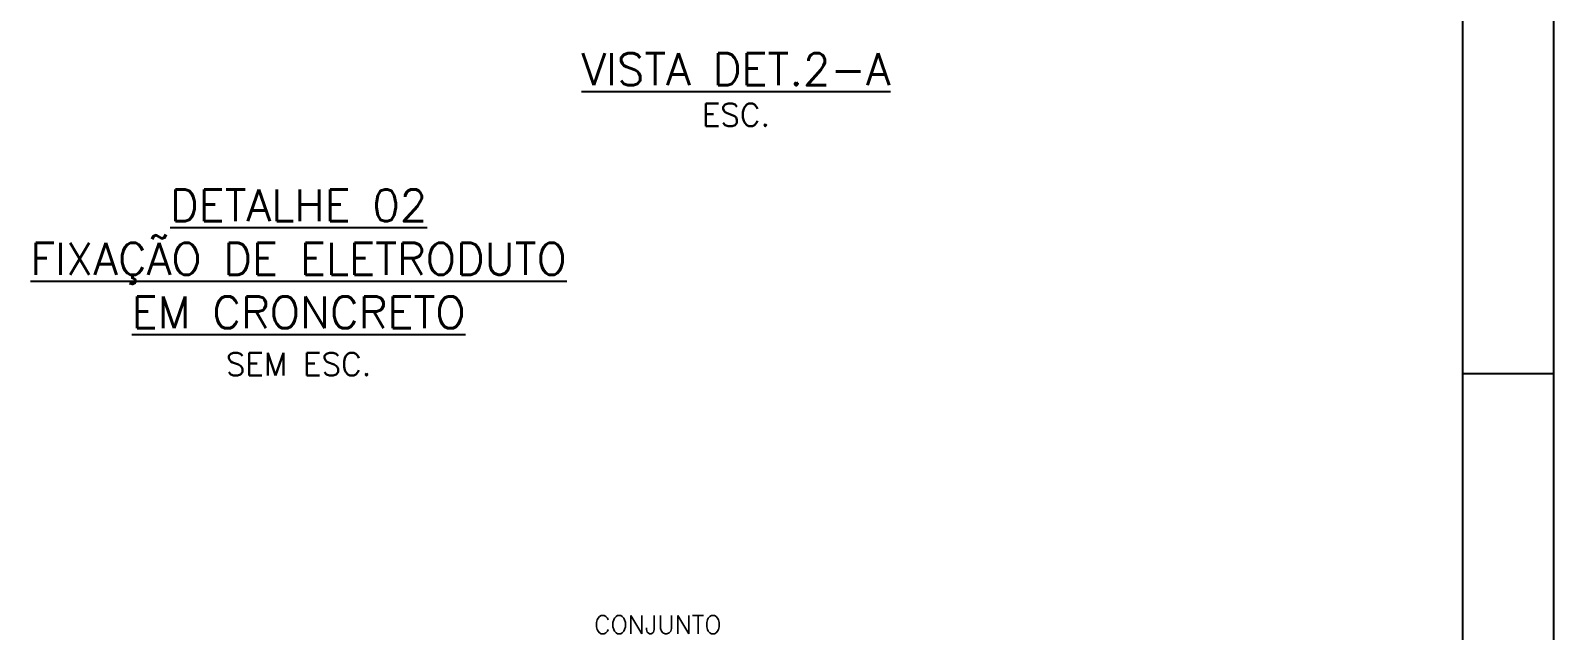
# Model space of a CAD drawing. Header units: millimetres. Extents: x 0 to 8410, y 0 to 5940.
# Drawn here: x 6740 to 8410, y 2688 to 3346 of the extents above; entities that cross this region are included whole.
import ezdxf
from ezdxf.enums import TextEntityAlignment as Align

# ---------------------------------------------------------------- set-up
doc = ezdxf.new("R2010")
doc.units = ezdxf.units.MM
doc.header["$LTSCALE"] = 5
for name, color, linetype in [('ER100', 3, 'Continuous'), ('ER140', 4, 'Continuous'), ('ER80', 3, 'Continuous'), ('FRL2', 2, 'Continuous'), ('FRL6', 6, 'Continuous'), ('FRL7', 7, 'Continuous'), ('FRR120', 5, 'Continuous'), ('FRR140', 5, 'Continuous'), ('FRR175', 1, 'Continuous'), ('FRR80', 3, 'Continuous'), ('GSB', 7, 'Continuous')]:
    doc.layers.add(name, color=color, linetype=linetype)
doc.styles.add('R100', font='simplex.shx', dxfattribs={"height": 2.5})
doc.styles.add('R120', font='simplex.shx', dxfattribs={"height": 3})
doc.styles.add('R140', font='simplex.shx', dxfattribs={"height": 3.5})
doc.styles.add('R80', font='simplex.shx', dxfattribs={"height": 2})

# ---------------------------------------------------------------- blocks, each defined once
blk = doc.blocks.new('A1')
at = {"layer": 'FRL2'}
blk.add_line((831, 297), (841, 297), dxfattribs=at)
at = {"layer": 'FRL6', "linetype": 'Continuous'}
blk.add_line((831, 584), (831, 10), dxfattribs=at)
at = {"layer": 'FRL7', "linetype": 'Continuous'}
blk.add_line((841, 594), (841, 0), dxfattribs=at)
at = {"layer": 'FRR120', "style": 'R120'}
for tag, p in [('FASE_DO_PROJETO', (659, 46.29)), ('ÁREA_E/OU_SUBÁREA', (659, 40.79)), ('TÍTULO_DO_DESENHO', (659, 35.29)), ('SUBTÍTULO_1_DO_DESENHO', (659, 29.79)), ('SUBTÍTULO_2_DO_DESENHO', (659, 24.29))]:
    blk.add_attdef(tag, p, '', height=3, dxfattribs=at)
at = {"layer": 'FRR140', "style": 'R140', "width": 0.91}
for tag, p in [('NÚMERO_DA_CONTRATADA', (687.72, 12.6)), ('NUMERO_VALE', (752.89, 12.6))]:
    blk.add_attdef(tag, p, '', height=3.5, dxfattribs=at)
for tag, p in [('REVISÃO', (823.5, 14.68)), ('ESCALA', (671, 14.35))]:
    blk.add_attdef(tag, text='', height=3.5, dxfattribs=at).set_placement(p, align=Align.MIDDLE)
at = {"layer": 'FRR175', "style": 'R120'}
for tag, p in [('CLASSIFICAÇÃO', (811.83, 67.73)), ('PROJETO', (716.31, 53.59)), ('N_PROJ_SE', (793.5, 53.59)), ('N_CONTRATO', (796.97, 47.3))]:
    blk.add_attdef(tag, text='', height=3, dxfattribs=at).set_placement(p, align=Align.MIDDLE_CENTER)
at = {"layer": 'FRR80', "style": 'R80'}
for p in [(492.61, 76.08), (492.61, 70.38), (492.61, 64.68), (492.61, 58.98), (492.61, 53.28), (492.61, 47.58), (492.61, 41.88), (492.61, 36.18)]:
    blk.add_attdef('DESCRIÇÃO_DA_REVISÃO', p, '', height=2, dxfattribs=at)
for tag, p in [('8A_REV', (476, 77.07)), ('EMIS.', (486, 77.07)), ('PROJ.', (585, 77.07)), ('DES.', (597, 77.07)), ('VER.', (609, 77.07)), ('APR.', (621, 77.07)), ('AUT.', (633.01, 77.07)), ('7A_REV', (476, 71.37)), ('EMIS.', (486, 71.37)), ('PROJ.', (585, 71.37)), ('DES.', (597, 71.37)), ('VER.', (609, 71.37)), ('APR.', (621, 71.37)), ('AUT.', (633.01, 71.37)), ('6A_REV', (476, 65.67)), ('EMIS.', (486, 65.67)), ('PROJ.', (585, 65.67)), ('DES.', (597, 65.67)), ('VER.', (609, 65.67)), ('APR.', (621, 65.67)), ('AUT.', (633.01, 65.67)), ('5A_REV', (476, 59.97)), ('EMIS.', (486, 59.97)), ('PROJ.', (585, 59.97)), ('DES.', (597, 59.97)), ('VER.', (609, 59.97)), ('APR.', (621, 59.97)), ('AUT.', (633.01, 59.97)), ('4A_REV', (476, 54.27)), ('EMIS.', (486, 54.27)), ('PROJ.', (585, 54.27)), ('DES.', (597, 54.27)), ('VER.', (609, 54.27)), ('APR.', (621, 54.27)), ('AUT.', (633.01, 54.27)), ('3A_REV', (476, 48.57)), ('EMIS.', (486, 48.57)), ('PROJ.', (585, 48.57)), ('DES.', (597, 48.57)), ('VER.', (609, 48.57)), ('APR.', (621, 48.57)), ('AUT.', (633.01, 48.57)), ('2A_REV', (476, 42.87)), ('EMIS.', (486, 42.87)), ('PROJ.', (585, 42.87)), ('DES.', (597, 42.87)), ('VER.', (609, 42.87)), ('APR.', (621, 42.87)), ('AUT.', (633.01, 42.87)), ('1a_REV', (476, 37.17)), ('EMIS.', (486, 37.17)), ('PROJ.', (585, 37.17)), ('DES.', (597, 37.17)), ('VER.', (609, 37.17)), ('APR.', (621, 37.17)), ('AUT.', (633.01, 37.17))]:
    blk.add_attdef(tag, text='', height=2, dxfattribs=at).set_placement(p, align=Align.MIDDLE)
at = {"layer": 'FRR80', "style": 'R80', "width": 0.85}
for p in [(648, 77.07), (648, 71.37), (648, 65.67), (648, 59.97), (648, 54.27), (648, 48.57), (648, 42.87), (648, 37.17)]:
    blk.add_attdef('DATA', text='', height=2, dxfattribs=at).set_placement(p, align=Align.MIDDLE)
blk = doc.blocks.new('CORTE')
at = {"layer": 'GSB', "color": 4, "style": 'R140'}
blk.add_attdef('%%UCORTE', text='', height=3.5, dxfattribs=at).set_placement((-0.25, 2.38), align=Align.MIDDLE_CENTER)
at = {"layer": 'GSB', "color": 3, "style": 'R100'}
blk.add_attdef('ESC.', text='', height=2.5, dxfattribs=at).set_placement((-0.25, -2.62), align=Align.MIDDLE_CENTER)

msp = doc.modelspace()

# ---------------------------------------------------------------- block references
at = {"xscale": 10, "yscale": 10, "zscale": 10}
msp.add_blockref('A1', (0, 0), dxfattribs=at)
at = {"layer": 'GSB', "xscale": 10, "yscale": 10, "zscale": 10}
msp.add_blockref('CORTE', (7516, 3279.8), dxfattribs=at).add_auto_attribs({'%%UCORTE': '%%uVISTA DET.2-A', 'ESC.': 'ESC.'})

# ---------------------------------------------------------------- texts
at = {"layer": 'ER100', "style": 'R80'}
msp.add_text('SEM ESC.', height=25, dxfattribs=at).set_placement((7033.8, 2980.3), align=Align.MIDDLE_CENTER)
at = {"layer": 'ER140', "style": 'R80'}
for s, p in [('%%UDETALHE 02', (7033.8, 3154.4)), ('%%UFIXAÇÃO DE ELETRODUTO', (7033.8, 3095.7)), ('%%UEM CRONCRETO', (7033.8, 3037.1))]:
    msp.add_text(s, height=35, dxfattribs=at).set_placement(p, align=Align.MIDDLE_CENTER)
at = {"layer": 'ER80', "insert": (7357.9, 2704.6), "char_height": 20, "width": 370.682, "attachment_point": 1, "style": 'R80'}
msp.add_mtext('CONJUNTO\\PCHUMBADOR, PORCA E ARRUELA', dxfattribs=at)

doc.saveas('drawing.dxf')
